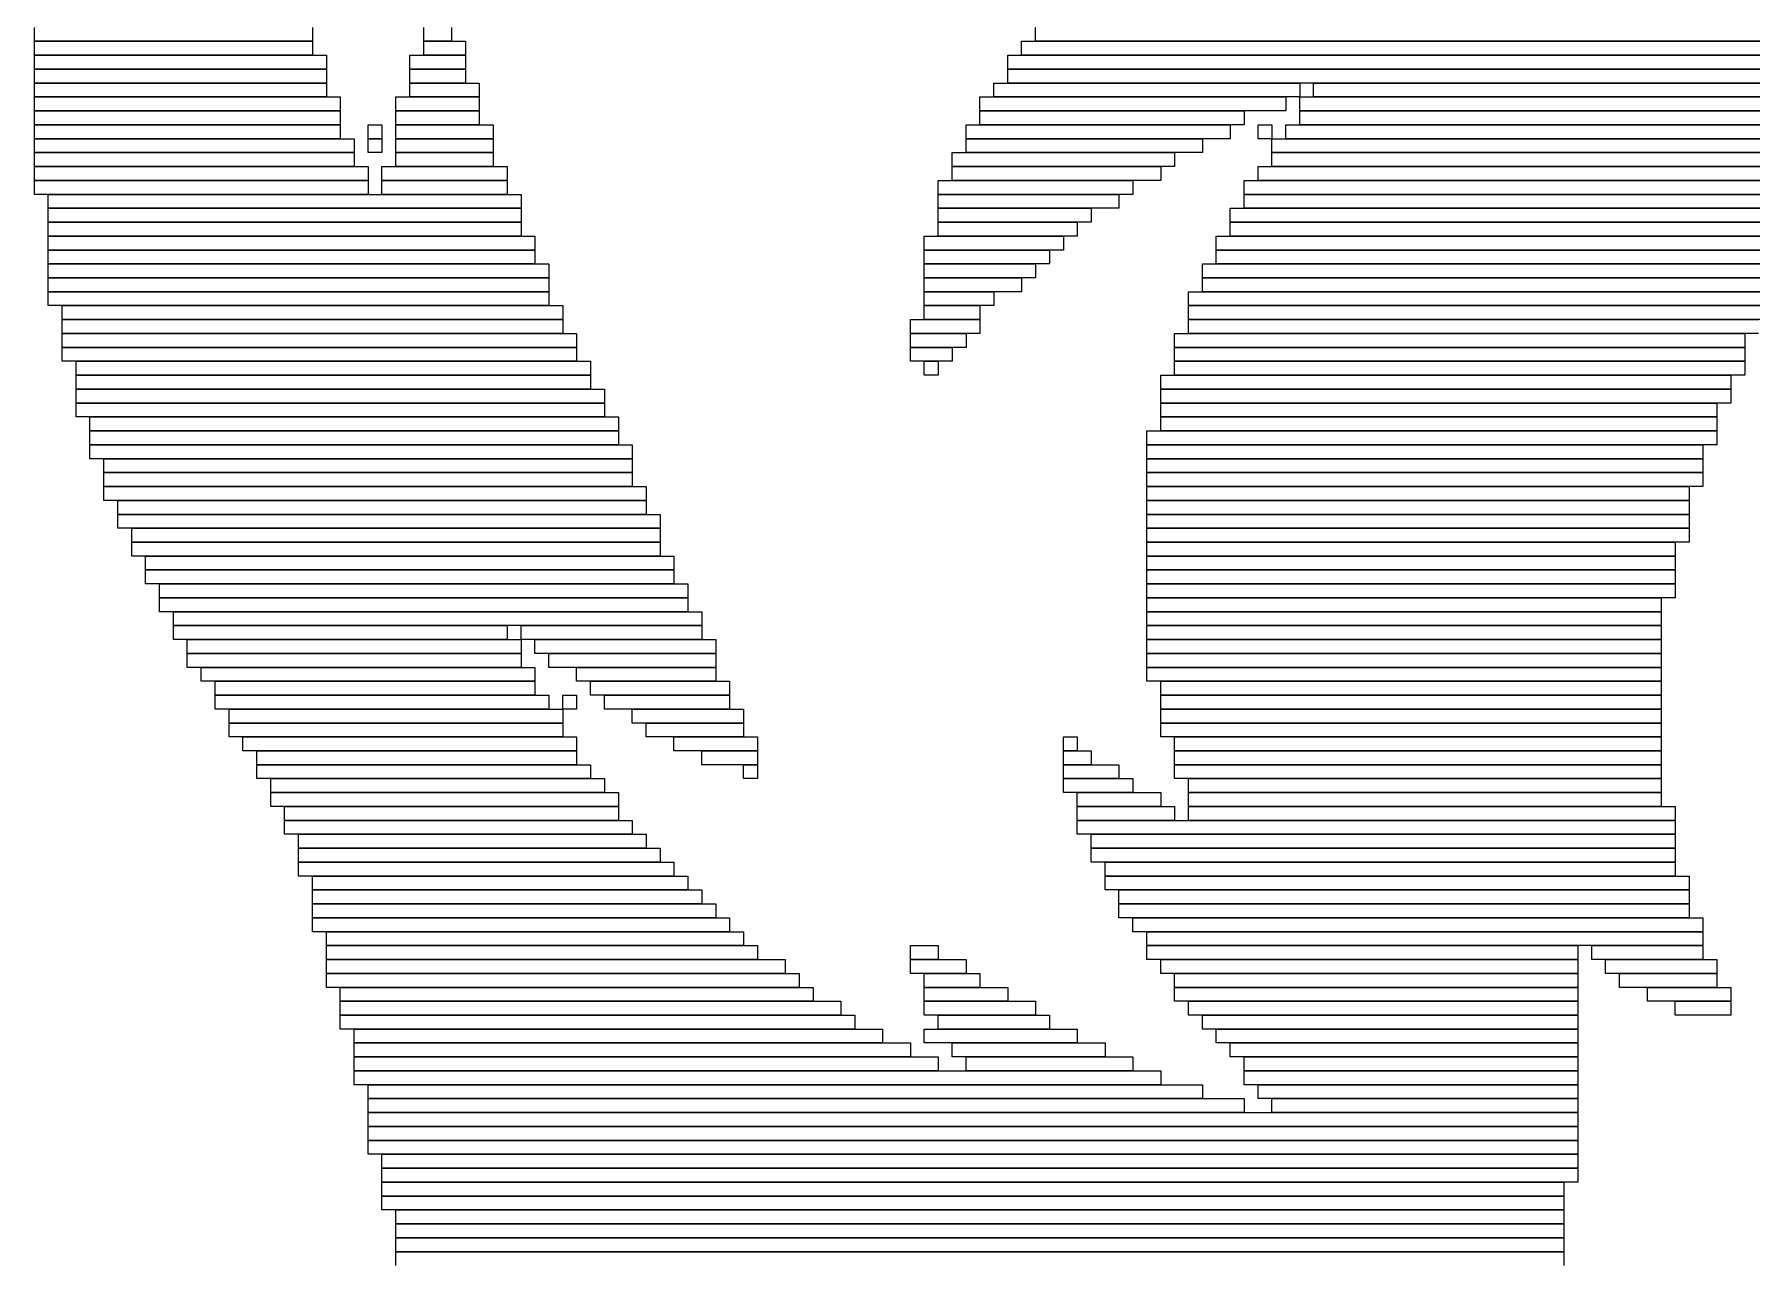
# Model space of a CAD drawing. Extents: x 325 to 699, y 302 to 722.
# Drawn here: x 348 to 471.5, y 423.5 to 511.5 of the extents above; entities that cross this region are included whole.
import ezdxf

# ---------------------------------------------------------------- set-up
doc = ezdxf.new("R2010")
doc.units = 0

msp = doc.modelspace()

# ---------------------------------------------------------------- linework, layer by layer
for p, q in [((348, 511), (348, 512)), ((368, 512), (368, 511)), ((376, 511), (376, 512)), ((378, 512), (378, 511)), ((420, 511), (420, 512)), ((368, 511), (348, 511)), ((348, 511), (368, 511)), ((348, 510), (348, 511)), ((368, 511), (368, 510)), ((378, 511), (376, 511)), ((376, 511), (379, 511)), ((376, 510), (376, 511)), ((379, 511), (379, 510)), ((419, 511), (484, 511)), ((419, 510), (419, 511)), ((485, 511), (420, 511)), ((368, 510), (348, 510)), ((348, 510), (369, 510)), ((348, 509), (348, 510)), ((369, 509), (348, 509)), ((348, 509), (369, 509)), ((348, 508), (348, 509)), ((369, 510), (369, 509)), ((369, 509), (369, 508)), ((375, 510), (379, 510)), ((375, 509), (375, 510)), ((379, 509), (375, 509)), ((375, 509), (379, 509)), ((375, 508), (375, 509)), ((379, 510), (376, 510)), ((379, 510), (379, 509)), ((379, 509), (379, 508)), ((418, 510), (484, 510)), ((418, 509), (418, 510)), ((484, 509), (418, 509)), ((418, 509), (483, 509)), ((418, 508), (418, 509)), ((484, 510), (419, 510)), ((369, 508), (348, 508)), ((348, 508), (369, 508)), ((348, 507), (348, 508)), ((369, 508), (369, 507)), ((379, 508), (375, 508)), ((375, 508), (380, 508)), ((375, 507), (375, 508)), ((380, 508), (380, 507)), ((417, 508), (439, 508)), ((417, 507), (417, 508)), ((483, 508), (418, 508)), ((439, 508), (439, 507)), ((440, 508), (483, 508)), ((440, 507), (440, 508)), ((369, 507), (348, 507)), ((348, 507), (370, 507)), ((348, 506), (348, 507)), ((370, 507), (370, 506)), ((374, 507), (380, 507)), ((374, 506), (374, 507)), ((380, 507), (375, 507)), ((380, 507), (380, 506)), ((416, 507), (438, 507)), ((416, 506), (416, 507)), ((439, 507), (417, 507)), ((438, 507), (438, 506)), ((439, 507), (482, 507)), ((439, 506), (439, 507)), ((483, 507), (440, 507)), ((370, 506), (348, 506)), ((348, 506), (370, 506)), ((348, 505), (348, 506)), ((370, 506), (370, 505)), ((380, 506), (374, 506)), ((374, 506), (380, 506)), ((374, 505), (374, 506)), ((380, 506), (380, 505)), ((438, 506), (416, 506)), ((416, 506), (435, 506)), ((416, 505), (416, 506)), ((435, 506), (435, 505)), ((482, 506), (439, 506)), ((439, 506), (481, 506)), ((439, 505), (439, 506)), ((370, 505), (348, 505)), ((348, 505), (370, 505)), ((348, 504), (348, 505)), ((370, 504), (348, 504)), ((348, 504), (371, 504)), ((348, 503), (348, 504)), ((370, 505), (370, 504)), ((371, 504), (371, 503)), ((372, 505), (373, 505)), ((372, 504), (372, 505)), ((373, 504), (372, 504)), ((372, 504), (373, 504)), ((372, 503), (372, 504)), ((373, 505), (373, 504)), ((373, 504), (373, 503)), ((380, 505), (374, 505)), ((374, 505), (381, 505)), ((374, 504), (374, 505)), ((381, 504), (374, 504)), ((374, 504), (381, 504)), ((374, 503), (374, 504)), ((381, 505), (381, 504)), ((381, 504), (381, 503)), ((415, 505), (434, 505)), ((415, 504), (415, 505)), ((434, 504), (415, 504)), ((415, 504), (432, 504)), ((415, 503), (415, 504)), ((435, 505), (416, 505)), ((432, 504), (432, 503)), ((434, 505), (434, 504)), ((436, 505), (437, 505)), ((436, 504), (436, 505)), ((437, 504), (436, 504)), ((437, 505), (437, 504)), ((437, 504), (480, 504)), ((437, 503), (437, 504)), ((438, 505), (481, 505)), ((438, 504), (438, 505)), ((481, 504), (438, 504)), ((481, 505), (439, 505)), ((371, 503), (348, 503)), ((348, 503), (371, 503)), ((348, 502), (348, 503)), ((371, 503), (371, 502)), ((373, 503), (372, 503)), ((381, 503), (374, 503)), ((374, 503), (381, 503)), ((374, 502), (374, 503)), ((381, 503), (381, 502)), ((414, 503), (430, 503)), ((414, 502), (414, 503)), ((432, 503), (415, 503)), ((430, 503), (430, 502)), ((480, 503), (437, 503)), ((437, 503), (479, 503)), ((437, 502), (437, 503)), ((371, 502), (348, 502)), ((348, 502), (372, 502)), ((348, 501), (348, 502)), ((372, 502), (372, 501)), ((373, 502), (382, 502)), ((373, 501), (373, 502)), ((381, 502), (374, 502)), ((382, 502), (382, 501)), ((430, 502), (414, 502)), ((414, 502), (429, 502)), ((414, 501), (414, 502)), ((429, 502), (429, 501)), ((436, 502), (479, 502)), ((436, 501), (436, 502)), ((479, 502), (437, 502)), ((372, 501), (348, 501)), ((348, 501), (372, 501)), ((348, 500), (348, 501)), ((372, 501), (372, 500)), ((382, 501), (373, 501)), ((373, 501), (382, 501)), ((373, 500), (373, 501)), ((382, 501), (382, 500)), ((413, 501), (427, 501)), ((413, 500), (413, 501)), ((429, 501), (414, 501)), ((427, 501), (427, 500)), ((435, 501), (478, 501)), ((435, 500), (435, 501)), ((479, 501), (436, 501)), ((372, 500), (348, 500)), ((349, 500), (383, 500)), ((349, 499), (349, 500)), ((383, 499), (349, 499)), ((349, 499), (383, 499)), ((349, 498), (349, 499)), ((382, 500), (373, 500)), ((383, 500), (383, 499)), ((383, 499), (383, 498)), ((427, 500), (413, 500)), ((413, 500), (426, 500)), ((413, 499), (413, 500)), ((426, 499), (413, 499)), ((413, 499), (424, 499)), ((413, 498), (413, 499)), ((424, 499), (424, 498)), ((426, 500), (426, 499)), ((434, 499), (477, 499)), ((434, 498), (434, 499)), ((478, 500), (435, 500)), ((435, 500), (477, 500)), ((435, 499), (435, 500)), ((477, 499), (435, 499)), ((383, 498), (349, 498)), ((349, 498), (383, 498)), ((349, 497), (349, 498)), ((383, 498), (383, 497)), ((424, 498), (413, 498)), ((413, 498), (423, 498)), ((413, 497), (413, 498)), ((423, 498), (423, 497)), ((477, 498), (434, 498)), ((434, 498), (476, 498)), ((434, 497), (434, 498)), ((383, 497), (349, 497)), ((349, 497), (384, 497)), ((349, 496), (349, 497)), ((384, 497), (384, 496)), ((412, 497), (422, 497)), ((412, 496), (412, 497)), ((423, 497), (413, 497)), ((422, 497), (422, 496)), ((433, 497), (475, 497)), ((433, 496), (433, 497)), ((476, 497), (434, 497)), ((384, 496), (349, 496)), ((349, 496), (384, 496)), ((349, 495), (349, 496)), ((384, 496), (384, 495)), ((422, 496), (412, 496)), ((412, 496), (421, 496)), ((412, 495), (412, 496)), ((421, 496), (421, 495)), ((475, 496), (433, 496)), ((433, 496), (475, 496)), ((433, 495), (433, 496)), ((384, 495), (349, 495)), ((349, 495), (385, 495)), ((349, 494), (349, 495)), ((385, 495), (385, 494)), ((421, 495), (412, 495)), ((412, 495), (420, 495)), ((412, 494), (412, 495)), ((420, 495), (420, 494)), ((432, 495), (474, 495)), ((432, 494), (432, 495)), ((475, 495), (433, 495)), ((385, 494), (349, 494)), ((349, 494), (385, 494)), ((349, 493), (349, 494)), ((385, 493), (349, 493)), ((349, 493), (385, 493)), ((349, 492), (349, 493)), ((385, 494), (385, 493)), ((385, 493), (385, 492)), ((420, 494), (412, 494)), ((412, 494), (419, 494)), ((412, 493), (412, 494)), ((419, 493), (412, 493)), ((412, 493), (417, 493)), ((412, 492), (412, 493)), ((417, 493), (417, 492)), ((419, 494), (419, 493)), ((431, 493), (473, 493)), ((431, 492), (431, 493)), ((474, 494), (432, 494)), ((432, 494), (474, 494)), ((432, 493), (432, 494)), ((474, 493), (432, 493)), ((385, 492), (349, 492)), ((350, 492), (386, 492)), ((350, 491), (350, 492)), ((386, 492), (386, 491)), ((417, 492), (412, 492)), ((412, 492), (416, 492)), ((412, 491), (412, 492)), ((416, 492), (416, 491)), ((473, 492), (431, 492)), ((431, 492), (473, 492)), ((431, 491), (431, 492)), ((386, 491), (350, 491)), ((350, 491), (386, 491)), ((350, 490), (350, 491)), ((386, 491), (386, 490)), ((411, 491), (416, 491)), ((411, 490), (411, 491)), ((416, 491), (412, 491)), ((416, 491), (416, 490)), ((473, 491), (431, 491)), ((431, 491), (472, 491)), ((431, 490), (431, 491)), ((386, 490), (350, 490)), ((350, 490), (387, 490)), ((350, 489), (350, 490)), ((387, 490), (387, 489)), ((416, 490), (411, 490)), ((411, 490), (415, 490)), ((411, 489), (411, 490)), ((415, 490), (415, 489)), ((430, 490), (471, 490)), ((430, 489), (430, 490)), ((472, 490), (431, 490)), ((471, 490), (471, 489)), ((387, 489), (350, 489)), ((350, 489), (387, 489)), ((350, 488), (350, 489)), ((387, 488), (350, 488)), ((351, 488), (388, 488)), ((351, 487), (351, 488)), ((387, 489), (387, 488)), ((388, 488), (388, 487)), ((415, 489), (411, 489)), ((411, 489), (414, 489)), ((411, 488), (411, 489)), ((414, 488), (411, 488)), ((412, 488), (413, 488)), ((412, 487), (412, 488)), ((413, 488), (413, 487)), ((414, 489), (414, 488)), ((471, 489), (430, 489)), ((430, 489), (471, 489)), ((430, 488), (430, 489)), ((471, 488), (430, 488)), ((430, 488), (471, 488)), ((430, 487), (430, 488)), ((471, 489), (471, 488)), ((471, 488), (471, 487)), ((388, 487), (351, 487)), ((351, 487), (388, 487)), ((351, 486), (351, 487)), ((388, 487), (388, 486)), ((413, 487), (412, 487)), ((429, 487), (470, 487)), ((429, 486), (429, 487)), ((471, 487), (430, 487)), ((470, 487), (470, 486)), ((388, 486), (351, 486)), ((351, 486), (389, 486)), ((351, 485), (351, 486)), ((389, 486), (389, 485)), ((470, 486), (429, 486)), ((429, 486), (470, 486)), ((429, 485), (429, 486)), ((470, 486), (470, 485)), ((389, 485), (351, 485)), ((351, 485), (389, 485)), ((351, 484), (351, 485)), ((389, 485), (389, 484)), ((470, 485), (429, 485)), ((429, 485), (469, 485)), ((429, 484), (429, 485)), ((469, 485), (469, 484)), ((389, 484), (351, 484)), ((352, 484), (390, 484)), ((352, 483), (352, 484)), ((390, 483), (352, 483)), ((352, 483), (390, 483)), ((352, 482), (352, 483)), ((390, 484), (390, 483)), ((390, 483), (390, 482)), ((428, 483), (469, 483)), ((428, 482), (428, 483)), ((469, 484), (429, 484)), ((429, 484), (469, 484)), ((429, 483), (429, 484)), ((469, 483), (429, 483)), ((469, 484), (469, 483)), ((469, 483), (469, 482)), ((390, 482), (352, 482)), ((352, 482), (391, 482)), ((352, 481), (352, 482)), ((391, 482), (391, 481)), ((469, 482), (428, 482)), ((428, 482), (468, 482)), ((428, 481), (428, 482)), ((468, 482), (468, 481)), ((391, 481), (352, 481)), ((353, 481), (391, 481)), ((353, 480), (353, 481)), ((391, 481), (391, 480)), ((468, 481), (428, 481)), ((428, 481), (468, 481)), ((428, 480), (428, 481)), ((468, 481), (468, 480)), ((391, 480), (353, 480)), ((353, 480), (391, 480)), ((353, 479), (353, 480)), ((391, 480), (391, 479)), ((468, 480), (428, 480)), ((428, 480), (468, 480)), ((428, 479), (428, 480)), ((468, 480), (468, 479)), ((391, 479), (353, 479)), ((353, 479), (392, 479)), ((353, 478), (353, 479)), ((392, 478), (353, 478)), ((354, 478), (392, 478)), ((354, 477), (354, 478)), ((392, 479), (392, 478)), ((392, 478), (392, 477)), ((468, 479), (428, 479)), ((428, 479), (467, 479)), ((428, 478), (428, 479)), ((467, 478), (428, 478)), ((428, 478), (467, 478)), ((428, 477), (428, 478)), ((467, 479), (467, 478)), ((467, 478), (467, 477)), ((392, 477), (354, 477)), ((354, 477), (393, 477)), ((354, 476), (354, 477)), ((393, 477), (393, 476)), ((467, 477), (428, 477)), ((428, 477), (467, 477)), ((428, 476), (428, 477)), ((467, 477), (467, 476)), ((393, 476), (354, 476)), ((355, 476), (393, 476)), ((355, 475), (355, 476)), ((393, 476), (393, 475)), ((467, 476), (428, 476)), ((428, 476), (467, 476)), ((428, 475), (428, 476)), ((467, 476), (467, 475)), ((393, 475), (355, 475)), ((355, 475), (393, 475)), ((355, 474), (355, 475)), ((393, 475), (393, 474)), ((467, 475), (428, 475)), ((428, 475), (466, 475)), ((428, 474), (428, 475)), ((466, 475), (466, 474)), ((393, 474), (355, 474)), ((356, 474), (394, 474)), ((356, 473), (356, 474)), ((394, 474), (394, 473)), ((466, 474), (428, 474)), ((428, 474), (466, 474)), ((428, 473), (428, 474)), ((466, 474), (466, 473)), ((394, 473), (356, 473)), ((356, 473), (394, 473)), ((356, 472), (356, 473)), ((394, 472), (356, 472)), ((357, 472), (395, 472)), ((357, 471), (357, 472)), ((394, 473), (394, 472)), ((395, 472), (395, 471)), ((466, 473), (428, 473)), ((428, 473), (466, 473)), ((428, 472), (428, 473)), ((466, 472), (428, 472)), ((428, 472), (466, 472)), ((428, 471), (428, 472)), ((466, 473), (466, 472)), ((466, 472), (466, 471)), ((395, 471), (357, 471)), ((357, 471), (395, 471)), ((357, 470), (357, 471)), ((395, 471), (395, 470)), ((466, 471), (428, 471)), ((428, 471), (465, 471)), ((428, 470), (428, 471)), ((465, 471), (465, 470)), ((395, 470), (357, 470)), ((358, 470), (396, 470)), ((358, 469), (358, 470)), ((396, 470), (396, 469)), ((465, 470), (428, 470)), ((428, 470), (465, 470)), ((428, 469), (428, 470)), ((465, 470), (465, 469)), ((396, 469), (358, 469)), ((358, 469), (382, 469)), ((358, 468), (358, 469)), ((382, 469), (382, 468)), ((383, 469), (396, 469)), ((383, 468), (383, 469)), ((396, 469), (396, 468)), ((465, 469), (428, 469)), ((428, 469), (465, 469)), ((428, 468), (428, 469)), ((465, 469), (465, 468)), ((382, 468), (358, 468)), ((359, 468), (383, 468)), ((359, 467), (359, 468)), ((383, 467), (359, 467)), ((359, 467), (383, 467)), ((359, 466), (359, 467)), ((396, 468), (383, 468)), ((383, 468), (383, 467)), ((383, 467), (383, 466)), ((384, 468), (397, 468)), ((384, 467), (384, 468)), ((397, 467), (384, 467)), ((385, 467), (397, 467)), ((385, 466), (385, 467)), ((397, 468), (397, 467)), ((397, 467), (397, 466)), ((465, 468), (428, 468)), ((428, 468), (465, 468)), ((428, 467), (428, 468)), ((465, 467), (428, 467)), ((428, 467), (465, 467)), ((428, 466), (428, 467)), ((465, 468), (465, 467)), ((465, 467), (465, 466)), ((383, 466), (359, 466)), ((360, 466), (384, 466)), ((360, 465), (360, 466)), ((384, 466), (384, 465)), ((397, 466), (385, 466)), ((387, 466), (397, 466)), ((387, 465), (387, 466)), ((397, 466), (397, 465)), ((465, 466), (428, 466)), ((428, 466), (465, 466)), ((428, 465), (428, 466)), ((465, 466), (465, 465)), ((384, 465), (360, 465)), ((361, 465), (384, 465)), ((361, 464), (361, 465)), ((384, 465), (384, 464)), ((397, 465), (387, 465)), ((388, 465), (398, 465)), ((388, 464), (388, 465)), ((398, 465), (398, 464)), ((465, 465), (428, 465)), ((429, 465), (465, 465)), ((429, 464), (429, 465)), ((465, 465), (465, 464)), ((384, 464), (361, 464)), ((361, 464), (385, 464)), ((361, 463), (361, 464)), ((385, 464), (385, 463)), ((386, 464), (387, 464)), ((386, 463), (386, 464)), ((387, 464), (387, 463)), ((398, 464), (388, 464)), ((389, 464), (398, 464)), ((389, 463), (389, 464)), ((398, 464), (398, 463)), ((465, 464), (429, 464)), ((429, 464), (465, 464)), ((429, 463), (429, 464)), ((465, 464), (465, 463)), ((385, 463), (361, 463)), ((362, 463), (386, 463)), ((362, 462), (362, 463)), ((386, 462), (362, 462)), ((362, 462), (386, 462)), ((362, 461), (362, 462)), ((387, 463), (386, 463)), ((386, 463), (386, 462)), ((386, 462), (386, 461)), ((398, 463), (389, 463)), ((391, 463), (399, 463)), ((391, 462), (391, 463)), ((399, 462), (391, 462)), ((392, 462), (399, 462)), ((392, 461), (392, 462)), ((399, 463), (399, 462)), ((399, 462), (399, 461)), ((465, 463), (429, 463)), ((429, 463), (465, 463)), ((429, 462), (429, 463)), ((465, 462), (429, 462)), ((429, 462), (465, 462)), ((429, 461), (429, 462)), ((465, 463), (465, 462)), ((465, 462), (465, 461)), ((386, 461), (362, 461)), ((363, 461), (387, 461)), ((363, 460), (363, 461)), ((387, 461), (387, 460)), ((399, 461), (392, 461)), ((394, 461), (400, 461)), ((394, 460), (394, 461)), ((400, 461), (400, 460)), ((422, 461), (423, 461)), ((422, 460), (422, 461)), ((423, 461), (423, 460)), ((465, 461), (429, 461)), ((430, 461), (465, 461)), ((430, 460), (430, 461)), ((465, 461), (465, 460)), ((387, 460), (363, 460)), ((364, 460), (387, 460)), ((364, 459), (364, 460)), ((387, 460), (387, 459)), ((400, 460), (394, 460)), ((396, 460), (400, 460)), ((396, 459), (396, 460)), ((400, 460), (400, 459)), ((423, 460), (422, 460)), ((422, 460), (424, 460)), ((422, 459), (422, 460)), ((424, 460), (424, 459)), ((465, 460), (430, 460)), ((430, 460), (465, 460)), ((430, 459), (430, 460)), ((465, 460), (465, 459)), ((387, 459), (364, 459)), ((364, 459), (388, 459)), ((364, 458), (364, 459)), ((388, 459), (388, 458)), ((400, 459), (396, 459)), ((399, 459), (400, 459)), ((399, 458), (399, 459)), ((400, 459), (400, 458)), ((424, 459), (422, 459)), ((422, 459), (426, 459)), ((422, 458), (422, 459)), ((426, 459), (426, 458)), ((465, 459), (430, 459)), ((430, 459), (465, 459)), ((430, 458), (430, 459)), ((465, 459), (465, 458)), ((388, 458), (364, 458)), ((365, 458), (389, 458)), ((365, 457), (365, 458)), ((389, 457), (365, 457)), ((365, 457), (390, 457)), ((365, 456), (365, 457)), ((389, 458), (389, 457)), ((390, 457), (390, 456)), ((400, 458), (399, 458)), ((426, 458), (422, 458)), ((422, 458), (427, 458)), ((422, 457), (422, 458)), ((427, 457), (422, 457)), ((423, 457), (429, 457)), ((423, 456), (423, 457)), ((427, 458), (427, 457)), ((429, 457), (429, 456)), ((465, 458), (430, 458)), ((431, 458), (465, 458)), ((431, 457), (431, 458)), ((465, 457), (431, 457)), ((431, 457), (465, 457)), ((431, 456), (431, 457)), ((465, 458), (465, 457)), ((465, 457), (465, 456)), ((390, 456), (365, 456)), ((366, 456), (390, 456)), ((366, 455), (366, 456)), ((390, 456), (390, 455)), ((429, 456), (423, 456)), ((423, 456), (430, 456)), ((423, 455), (423, 456)), ((430, 456), (430, 455)), ((465, 456), (431, 456)), ((431, 456), (466, 456)), ((431, 455), (431, 456)), ((466, 456), (466, 455)), ((390, 455), (366, 455)), ((366, 455), (391, 455)), ((366, 454), (366, 455)), ((391, 455), (391, 454)), ((430, 455), (423, 455)), ((423, 455), (466, 455)), ((423, 454), (423, 455)), ((466, 455), (431, 455)), ((466, 455), (466, 454)), ((391, 454), (366, 454)), ((367, 454), (392, 454)), ((367, 453), (367, 454)), ((392, 454), (392, 453)), ((466, 454), (423, 454)), ((424, 454), (466, 454)), ((424, 453), (424, 454)), ((466, 454), (466, 453)), ((392, 453), (367, 453)), ((367, 453), (393, 453)), ((367, 452), (367, 453)), ((393, 453), (393, 452)), ((466, 453), (424, 453)), ((424, 453), (466, 453)), ((424, 452), (424, 453)), ((466, 453), (466, 452)), ((393, 452), (367, 452)), ((367, 452), (394, 452)), ((367, 451), (367, 452)), ((394, 451), (367, 451)), ((368, 451), (395, 451)), ((368, 450), (368, 451)), ((394, 452), (394, 451)), ((395, 451), (395, 450)), ((466, 452), (424, 452)), ((425, 452), (466, 452)), ((425, 451), (425, 452)), ((466, 451), (425, 451)), ((425, 451), (467, 451)), ((425, 450), (425, 451)), ((466, 452), (466, 451)), ((467, 451), (467, 450)), ((395, 450), (368, 450)), ((368, 450), (396, 450)), ((368, 449), (368, 450)), ((396, 450), (396, 449)), ((467, 450), (425, 450)), ((426, 450), (467, 450)), ((426, 449), (426, 450)), ((467, 450), (467, 449)), ((396, 449), (368, 449)), ((368, 449), (397, 449)), ((368, 448), (368, 449)), ((397, 449), (397, 448)), ((467, 449), (426, 449)), ((426, 449), (467, 449)), ((426, 448), (426, 449)), ((467, 449), (467, 448)), ((397, 448), (368, 448)), ((368, 448), (398, 448)), ((368, 447), (368, 448)), ((398, 448), (398, 447)), ((467, 448), (426, 448)), ((427, 448), (468, 448)), ((427, 447), (427, 448)), ((468, 448), (468, 447)), ((398, 447), (368, 447)), ((369, 447), (399, 447)), ((369, 446), (369, 447)), ((399, 446), (369, 446)), ((369, 446), (400, 446)), ((369, 445), (369, 446)), ((399, 447), (399, 446)), ((400, 446), (400, 445)), ((411, 446), (413, 446)), ((411, 445), (411, 446)), ((413, 446), (413, 445)), ((468, 447), (427, 447)), ((428, 447), (468, 447)), ((428, 446), (428, 447)), ((468, 446), (428, 446)), ((428, 446), (459, 446)), ((428, 445), (428, 446)), ((459, 446), (459, 445)), ((460, 446), (468, 446)), ((460, 445), (460, 446)), ((468, 447), (468, 446)), ((468, 446), (468, 445)), ((400, 445), (369, 445)), ((369, 445), (402, 445)), ((369, 444), (369, 445)), ((402, 445), (402, 444)), ((413, 445), (411, 445)), ((411, 445), (415, 445)), ((411, 444), (411, 445)), ((415, 445), (415, 444)), ((459, 445), (428, 445)), ((429, 445), (459, 445)), ((429, 444), (429, 445)), ((459, 445), (459, 444)), ((468, 445), (460, 445)), ((461, 445), (469, 445)), ((461, 444), (461, 445)), ((469, 445), (469, 444)), ((402, 444), (369, 444)), ((369, 444), (403, 444)), ((369, 443), (369, 444)), ((403, 444), (403, 443)), ((415, 444), (411, 444)), ((412, 444), (416, 444)), ((412, 443), (412, 444)), ((416, 444), (416, 443)), ((459, 444), (429, 444)), ((430, 444), (459, 444)), ((430, 443), (430, 444)), ((459, 444), (459, 443)), ((469, 444), (461, 444)), ((462, 444), (469, 444)), ((462, 443), (462, 444)), ((469, 444), (469, 443)), ((403, 443), (369, 443)), ((370, 443), (404, 443)), ((370, 442), (370, 443)), ((404, 443), (404, 442)), ((416, 443), (412, 443)), ((412, 443), (418, 443)), ((412, 442), (412, 443)), ((418, 443), (418, 442)), ((459, 443), (430, 443)), ((430, 443), (459, 443)), ((430, 442), (430, 443)), ((459, 443), (459, 442)), ((469, 443), (462, 443)), ((464, 443), (470, 443)), ((464, 442), (464, 443)), ((470, 443), (470, 442)), ((404, 442), (370, 442)), ((370, 442), (406, 442)), ((370, 441), (370, 442)), ((406, 441), (370, 441)), ((370, 441), (407, 441)), ((370, 440), (370, 441)), ((406, 442), (406, 441)), ((407, 441), (407, 440)), ((418, 442), (412, 442)), ((412, 442), (420, 442)), ((412, 441), (412, 442)), ((420, 441), (412, 441)), ((413, 441), (421, 441)), ((413, 440), (413, 441)), ((420, 442), (420, 441)), ((421, 441), (421, 440)), ((459, 442), (430, 442)), ((431, 442), (459, 442)), ((431, 441), (431, 442)), ((459, 441), (431, 441)), ((432, 441), (459, 441)), ((432, 440), (432, 441)), ((459, 442), (459, 441)), ((459, 441), (459, 440)), ((470, 442), (464, 442)), ((466, 442), (470, 442)), ((466, 441), (466, 442)), ((470, 441), (466, 441)), ((470, 442), (470, 441)), ((407, 440), (370, 440)), ((371, 440), (409, 440)), ((371, 439), (371, 440)), ((409, 440), (409, 439)), ((412, 440), (423, 440)), ((412, 439), (412, 440)), ((421, 440), (413, 440)), ((423, 440), (423, 439)), ((459, 440), (432, 440)), ((433, 440), (459, 440)), ((433, 439), (433, 440)), ((459, 440), (459, 439)), ((409, 439), (371, 439)), ((371, 439), (411, 439)), ((371, 438), (371, 439)), ((411, 439), (411, 438)), ((423, 439), (412, 439)), ((414, 439), (425, 439)), ((414, 438), (414, 439)), ((425, 439), (425, 438)), ((459, 439), (433, 439)), ((434, 439), (459, 439)), ((434, 438), (434, 439)), ((459, 439), (459, 438)), ((411, 438), (371, 438)), ((371, 438), (413, 438)), ((371, 437), (371, 438)), ((413, 438), (413, 437)), ((425, 438), (414, 438)), ((415, 438), (427, 438)), ((415, 437), (415, 438)), ((427, 438), (427, 437)), ((459, 438), (434, 438)), ((435, 438), (459, 438)), ((435, 437), (435, 438)), ((459, 438), (459, 437)), ((413, 437), (371, 437)), ((371, 437), (429, 437)), ((371, 436), (371, 437)), ((429, 436), (371, 436)), ((372, 436), (432, 436)), ((372, 435), (372, 436)), ((427, 437), (415, 437)), ((429, 437), (429, 436)), ((432, 436), (432, 435)), ((459, 437), (435, 437)), ((435, 437), (459, 437)), ((435, 436), (435, 437)), ((459, 436), (435, 436)), ((436, 436), (459, 436)), ((436, 435), (436, 436)), ((459, 437), (459, 436)), ((459, 436), (459, 435)), ((432, 435), (372, 435)), ((372, 435), (435, 435)), ((372, 434), (372, 435)), ((435, 435), (435, 434)), ((459, 435), (436, 435)), ((437, 435), (459, 435)), ((437, 434), (437, 435)), ((459, 435), (459, 434)), ((435, 434), (372, 434)), ((372, 434), (459, 434)), ((372, 433), (372, 434)), ((459, 434), (437, 434)), ((459, 434), (459, 433)), ((459, 433), (372, 433)), ((372, 433), (459, 433)), ((372, 432), (372, 433)), ((459, 433), (459, 432)), ((459, 432), (372, 432)), ((372, 432), (459, 432)), ((372, 431), (372, 432)), ((459, 432), (459, 431)), ((459, 431), (372, 431)), ((373, 431), (459, 431)), ((373, 430), (373, 431)), ((459, 430), (373, 430)), ((373, 430), (459, 430)), ((373, 429), (373, 430)), ((459, 431), (459, 430)), ((459, 430), (459, 429)), ((459, 429), (373, 429)), ((373, 429), (458, 429)), ((373, 428), (373, 429)), ((458, 429), (458, 428)), ((458, 428), (373, 428)), ((373, 428), (458, 428)), ((373, 427), (373, 428)), ((458, 428), (458, 427)), ((458, 427), (373, 427)), ((374, 427), (458, 427)), ((374, 426), (374, 427)), ((458, 427), (458, 426)), ((458, 426), (374, 426)), ((374, 426), (458, 426)), ((374, 425), (374, 426)), ((458, 425), (374, 425)), ((374, 425), (458, 425)), ((374, 424), (374, 425)), ((458, 426), (458, 425)), ((458, 425), (458, 424)), ((458, 424), (374, 424)), ((374, 424), (458, 424)), ((374, 423), (374, 424)), ((458, 424), (458, 423))]:
    msp.add_line(p, q)

doc.saveas('drawing.dxf')
